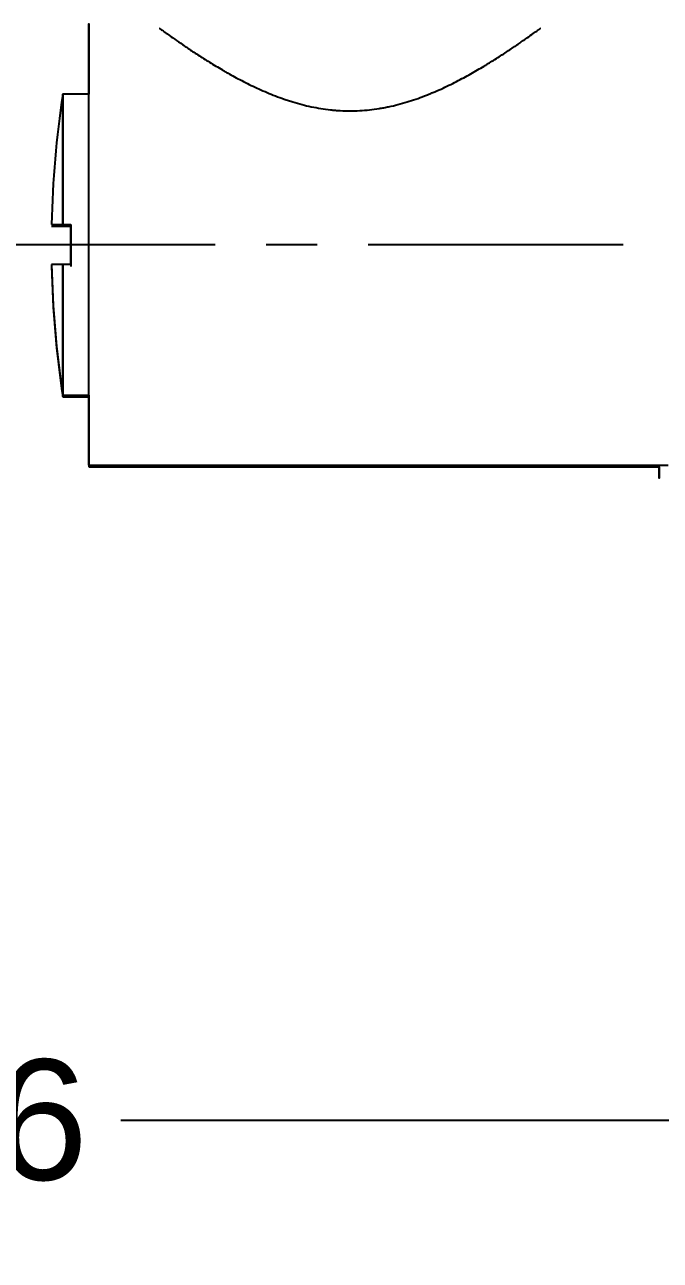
# Model space of a CAD drawing. Header units: millimetres. Extents: x 17655 to 18496, y 1152 to 1747.
# Drawn here: x 18339.1 to 18370.7, y 1263.9 to 1325.5 of the extents above; entities that cross this region are included whole.
import ezdxf

# ---------------------------------------------------------------- set-up
doc = ezdxf.new("R2010")
doc.units = ezdxf.units.MM
doc.linetypes.add('CENTERX2', pattern=[20.32, 12.7, -2.54, 2.54, -2.54])
doc.layers.add('CENTER', color=1, linetype='CENTERX2')
doc.layers.add('DIM', color=3, linetype='Continuous')
doc.styles.get("Standard").update_dxf_attribs({"font": 'arial.ttf'})
doc.dimstyles.new('A4', dxfattribs={"dimtxt": 4, "dimasz": 3.5, "dimexe": 0.7, "dimexo": 0.625, "dimgap": 0.5, "dimtad": 1, "dimdec": 1, "dimdsep": 46, "dimtxsty": 'Standard', "dimcen": 2.5, "dimclrd": 5, "dimclre": 5, "dimclrt": 7, "dimadec": 3, "dimazin": 2, "dimtfac": 1, "dimtdec": 1, "dimtmove": 0, "dimatfit": 3, "dimfxl": 1.25, "dimarcsym": 0})

# ---------------------------------------------------------------- blocks, each defined once
blk = doc.blocks.new('*D48')
at = {"layer": 'DIM', "color": 3, "lineweight": -2, "transparency": 16777216}
for p, q in [((18288.76, 1288.736), (18288.76, 1270.196)), ((18379.35, 1288.729), (18379.35, 1270.196)), ((18294.76, 1270.896), (18324.264, 1270.896)), ((18373.35, 1270.896), (18343.846, 1270.896))]:
    blk.add_line(p, q, dxfattribs=at)
at = {"layer": 'DIM', "color": 3, "transparency": 16777216}
for points in [[(18294.76, 1271.896), (18294.76, 1269.896), (18288.76, 1270.896)], [(18373.35, 1271.896), (18373.35, 1269.896), (18379.35, 1270.896)]]:
    blk.add_solid(points, dxfattribs=at)
at = {"layer": 'DIM', "color": 4, "transparency": 16777216, "insert": (18334.055, 1270.896), "char_height": 6, "attachment_point": 5}
blk.add_mtext('90.6', dxfattribs=at)
blk = doc.blocks.new('*D49')
at = {"layer": 'DIM', "color": 3, "lineweight": -2, "transparency": 16777216}
for p, q in [((18242.94, 1319.105), (18242.94, 1251.155)), ((18379.35, 1269.571), (18379.35, 1251.155)), ((18248.94, 1251.855), (18299.316, 1251.855)), ((18373.35, 1251.855), (18322.974, 1251.855))]:
    blk.add_line(p, q, dxfattribs=at)
at = {"layer": 'DIM', "color": 3, "transparency": 16777216}
for points in [[(18248.94, 1252.855), (18248.94, 1250.855), (18242.94, 1251.855)], [(18373.35, 1252.855), (18373.35, 1250.855), (18379.35, 1251.855)]]:
    blk.add_solid(points, dxfattribs=at)
at = {"layer": 'DIM', "color": 4, "transparency": 16777216, "insert": (18311.145, 1251.855), "char_height": 6, "attachment_point": 5}
blk.add_mtext('136.4', dxfattribs=at)

msp = doc.modelspace()

# ---------------------------------------------------------------- linework, layer by layer
at = {"extrusion": (0, 1, 0)}
for p, q in [((18342.26, 1322.059), (18340.96, 1322.059)), ((18340.398, 1315.559), (18340.96, 1315.559)), ((18340.96, 1315.559), (18341.36, 1315.559)), ((18340.398, 1315.472), (18340.96, 1315.472)), ((18340.96, 1315.472), (18341.36, 1315.472)), ((18341.36, 1314.559), (18342.26, 1314.559)), ((18340.96, 1313.559), (18340.398, 1313.559)), ((18340.4, 1313.472), (18340.398, 1313.472)), ((18341.36, 1313.559), (18340.96, 1313.559)), ((18340.96, 1307.059), (18342.26, 1307.059)), ((18340.96, 1306.972), (18342.26, 1306.972)), ((18342.26, 1303.559), (18371.102, 1303.559)), ((18342.26, 1303.472), (18370.66, 1303.472))]:
    msp.add_line(p, q, dxfattribs=at)
for centre, start, end in [((18389.86, 1314.559), 171.28029, 178.84178), ((18389.86, 1314.559), 181.15822, 188.71971), ((18389.86, 1314.472), 181.15822, 188.71971)]:
    msp.add_arc(centre, 49.472, start, end)
for centre, major_axis, ratio, start_param, end_param in [((18342.26, 1314.559), (0, 11), 0.000029, 4.712389, 7.10373), ((18342.26, 1314.472), (0, 11), 0.000043, 0.000128, 0.809696), ((18342.26, 1314.559), (0, -8.05), 0.000029, 1.570796, 3.51338), ((18340.96, 1314.559), (0, 7.5), 0.000029, 4.846121, 7.72025), ((18342.26, 1314.559), (0, -7.5), 0.000029, 1.570796, 3.141505), ((18341.36, 1314.559), (0, 7.5), 0.000029, 4.712389, 4.846121), ((18341.36, 1314.559), (0, 7.5), 0.000029, 1.437065, 1.570796), ((18341.36, 1314.472), (0, 7.5), 0.000043, 1.437065, 1.570796), ((18341.36, 1314.559), (0, 7.5), 0.000029, 1.570796, 1.704528), ((18341.36, 1314.559), (0, 7.5), 0.000029, 4.578657, 4.712389), ((18341.36, 1314.472), (0, 7.5), 0.000043, 1.570796, 1.704528), ((18342.26, 1314.559), (0, -8.05), 0.000029, 5.911398, 7.853982), ((18342.26, 1314.559), (0, 11), 0.000029, 2.321048, 4.712389), ((18342.26, 1314.559), (0, -7.5), 0.000029, 0.000087, 1.570796), ((18340.96, 1314.559), (0, 7.5), 0.000029, 1.704528, 4.578657), ((18340.96, 1314.472), (0, 7.5), 0.000043, 1.704528, 3.293921), ((18342.26, 1314.472), (0, 11), 0.000043, 2.321048, 3.14172), ((18370.66, 1314.472), (0, 11.562), 0.000043, 2.828563, 3.478185)]:
    msp.add_ellipse(centre, major_axis=major_axis, ratio=ratio, start_param=start_param, end_param=end_param)
msp.add_open_spline([(18345.76, 1325.347), (18345.76, 1325.347), (18345.777, 1325.334), (18345.843, 1325.286), (18345.892, 1325.25), (18345.99, 1325.18), (18346.026, 1325.154), (18346.087, 1325.11), (18346.108, 1325.095), (18346.152, 1325.063), (18346.176, 1325.046), (18346.296, 1324.96), (18346.406, 1324.882), (18346.652, 1324.709), (18346.788, 1324.615), (18347.012, 1324.462), (18347.089, 1324.409), (18347.21, 1324.328), (18347.251, 1324.3), (18347.335, 1324.244), (18347.378, 1324.216), (18347.594, 1324.073), (18347.777, 1323.954), (18348.162, 1323.71), (18348.364, 1323.584), (18348.682, 1323.392), (18348.791, 1323.328), (18348.958, 1323.231), (18349.014, 1323.198), (18349.128, 1323.133), (18349.185, 1323.101), (18349.475, 1322.938), (18349.715, 1322.809), (18350.209, 1322.555), (18350.464, 1322.431), (18350.991, 1322.192), (18351.263, 1322.076), (18351.686, 1321.913), (18351.829, 1321.86), (18352.048, 1321.784), (18352.122, 1321.759), (18352.27, 1321.711), (18352.344, 1321.687), (18352.718, 1321.573), (18353.023, 1321.494), (18353.645, 1321.362), (18353.962, 1321.309), (18354.328, 1321.27), (18354.368, 1321.265), (18354.45, 1321.258), (18354.572, 1321.247), (18354.857, 1321.227), (18355.1, 1321.221), (18355.585, 1321.221), (18355.908, 1321.239), (18356.39, 1321.291), (18356.55, 1321.313), (18356.75, 1321.345), (18356.79, 1321.352), (18356.87, 1321.366), (18356.99, 1321.387), (18357.108, 1321.411), (18357.499, 1321.494), (18357.803, 1321.574), (18358.396, 1321.755), (18358.686, 1321.856), (18359.039, 1321.992), (18359.11, 1322.02), (18359.25, 1322.076), (18359.319, 1322.105), (18359.526, 1322.192), (18359.661, 1322.251), (18360.059, 1322.432), (18360.314, 1322.557), (18360.808, 1322.81), (18361.046, 1322.939), (18361.505, 1323.196), (18361.727, 1323.326), (18361.994, 1323.487), (18362.047, 1323.519), (18362.151, 1323.582), (18362.306, 1323.677), (18362.454, 1323.77), (18362.743, 1323.954), (18362.924, 1324.072), (18363.266, 1324.298), (18363.426, 1324.406), (18363.649, 1324.558), (18363.72, 1324.607), (18363.823, 1324.679), (18363.873, 1324.714), (18363.922, 1324.748), (18363.954, 1324.77), (18363.97, 1324.781), (18364.11, 1324.88), (18364.221, 1324.958), (18364.412, 1325.095), (18364.493, 1325.153), (18364.592, 1325.224), (18364.621, 1325.246), (18364.659, 1325.273), (18364.67, 1325.281), (18364.691, 1325.297), (18364.701, 1325.304), (18364.743, 1325.334), (18364.76, 1325.347), (18364.76, 1325.347)], degree=3, knots=[0, 0, 0, 0, 0.03125, 0.03125, 0.0625, 0.0625, 0.078125, 0.078125, 0.085937, 0.085937, 0.09375, 0.09375, 0.125, 0.125, 0.15625, 0.15625, 0.171875, 0.171875, 0.179687, 0.179687, 0.1875, 0.1875, 0.21875, 0.21875, 0.25, 0.25, 0.265625, 0.265625, 0.273438, 0.273438, 0.28125, 0.28125, 0.3125, 0.3125, 0.34375, 0.34375, 0.375, 0.375, 0.390625, 0.390625, 0.398438, 0.398438, 0.40625, 0.40625, 0.4375, 0.4375, 0.46875, 0.46875, 0.472656, 0.472656, 0.476563, 0.484375, 0.5, 0.5, 0.53125, 0.53125, 0.546875, 0.546875, 0.550781, 0.550781, 0.554688, 0.5625, 0.5625, 0.59375, 0.59375, 0.625, 0.625, 0.632812, 0.632812, 0.640625, 0.640625, 0.65625, 0.65625, 0.6875, 0.6875, 0.71875, 0.71875, 0.75, 0.75, 0.757813, 0.757813, 0.765625, 0.78125, 0.78125, 0.8125, 0.8125, 0.84375, 0.84375, 0.859375, 0.859375, 0.867188, 0.871094, 0.871094, 0.875, 0.875, 0.90625, 0.90625, 0.9375, 0.9375, 0.953125, 0.953125, 0.960938, 0.960938, 0.96875, 0.96875, 1, 1, 1, 1])
at = {"layer": 'CENTER'}
msp.add_line((18335.851, 1314.559), (18400.76, 1314.559), dxfattribs=at)

# ---------------------------------------------------------------- dimensions: what is measured, and where the dimension line sits
at = {"layer": 'DIM'}
for base, p1, p2, picture, middle in [((18379.35, 1251.855), (18242.94, 1319.73), (18379.35, 1270.196), '*D49', (18311.145, 1251.855)), ((18379.35, 1270.896), (18288.76, 1289.361), (18379.35, 1289.354), '*D48', (18334.055, 1270.896))]:
    dim = msp.add_linear_dim(base=base, p1=p1, p2=p2, dimstyle='A4', override={"dimtxt": 6, "dimasz": 6, "dimgap": 2, "dimtad": 0, "dimtih": 1, "dimclrd": 3, "dimclre": 3, "dimclrt": 4}, dxfattribs=at)
    dim.commit()
    dim.dimension.update_dxf_attribs({"geometry": picture, "text_midpoint": middle})

doc.saveas('drawing.dxf')
